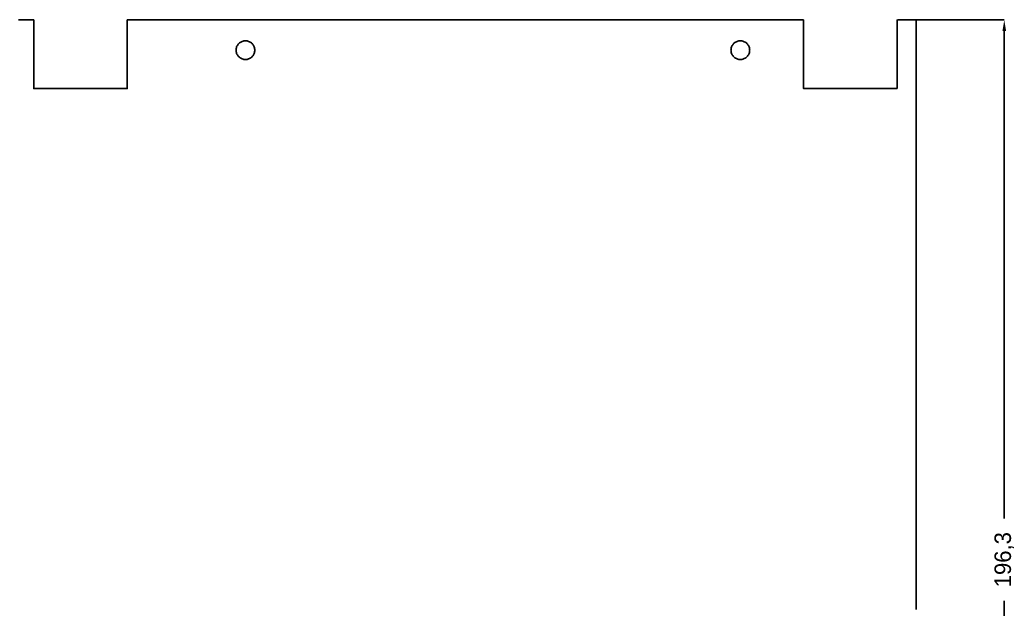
# Model space of a CAD drawing. Header units: millimetres. Extents: x 0 to 1322, y -1284 to 196.
# Drawn here: x 1141 to 1322, y -310.8 to -203.7 of the extents above; entities that cross this region are included whole.
import ezdxf

# ---------------------------------------------------------------- set-up
doc = ezdxf.new("R2010")
doc.units = ezdxf.units.MM
doc.layers.add('REFERENCE_DIMENSIONS', color=2, linetype='Continuous')
doc.layers.add('REFERENCE_GEOMETRY', color=7, linetype='Continuous')
doc.dimstyles.get("Standard").update_dxf_attribs({"dimtxt": 2.5, "dimasz": 2.5, "dimexe": 1.25, "dimexo": 0.625, "dimtad": 1, "dimcen": 2.5, "dimazin": 3, "dimtfac": 1, "dimtmove": 0, "dimatfit": 3})

# ---------------------------------------------------------------- blocks, each defined once
blk = doc.blocks.new('_CLOSEDFILLED')
at = {"color": 0, "linetype": 'BYBLOCK'}
blk.add_solid([(-1, 0.164), (0, 0), (-1, -0.164)], dxfattribs=at)
blk = doc.blocks.new('*D12')
for p, q in [((1304, -203.7), (1320, -203.7)), ((1320, -294.35), (1320, -205.7)), ((1320, -398), (1320, -309.35)), ((1304, -400), (1320, -400))]:
    blk.add_line(p, q)
at = {"layer": 'Defpoints'}
for p in [(1304, -203.7), (1304, -400), (1320, -400)]:
    blk.add_point(p, dxfattribs=at)
at = {"layer": 'REFERENCE_DIMENSIONS', "xscale": 2, "yscale": 2}
for p, rotation in [((1320, -203.7), 90), ((1320, -400), 270)]:
    blk.add_blockref('_CLOSEDFILLED', p, dxfattribs=dict(at, rotation=rotation))
at = {"layer": 'REFERENCE_DIMENSIONS', "insert": (1320, -301.85), "char_height": 3, "attachment_point": 5, "rotation": 90}
blk.add_mtext('196,3', dxfattribs=at)

msp = doc.modelspace()

# ---------------------------------------------------------------- linework, layer by layer
at = {"layer": 'REFERENCE_GEOMETRY'}
msp.add_lwpolyline([(1140.7503, -203.7), (1141.0003, -203.7), (1141.2503, -203.7), (1141.5003, -203.7), (1141.7502, -203.7), (1142.0002, -203.7), (1142.2502, -203.7), (1142.5001, -203.7), (1142.7501, -203.7), (1143.0001, -203.7), (1143.25, -203.7), (1143.5, -203.7), (1143.5, -203.95), (1143.5, -204.1999), (1143.5, -204.4499), (1143.5, -204.6999), (1143.5, -204.9498), (1143.5, -205.1998), (1143.5, -205.4498), (1143.5, -205.6997), (1143.5, -205.9497), (1143.5, -206.1997), (1143.5, -206.4497), (1143.5, -206.6996), (1143.5, -206.9496), (1143.5, -207.1996), (1143.5, -207.4495), (1143.5, -207.6995), (1143.5, -207.9495), (1143.5, -208.1994), (1143.5, -208.4494), (1143.5, -208.6994), (1143.5, -208.9493), (1143.5, -209.1993), (1143.5, -209.4493), (1143.5, -209.6992), (1143.5, -209.9492), (1143.5, -210.1992), (1143.5, -210.4491), (1143.5, -210.6991), (1143.5, -210.9491), (1143.5, -211.199), (1143.5, -211.449), (1143.5, -211.699), (1143.5, -211.949), (1143.5, -212.1989), (1143.5, -212.4489), (1143.5, -212.6989), (1143.5, -212.9488), (1143.5, -213.1988), (1143.5, -213.4488), (1143.5, -213.6987), (1143.5, -213.9487), (1143.5, -214.1987), (1143.5, -214.4486), (1143.5, -214.6986), (1143.5, -214.9486), (1143.5, -215.1985), (1143.5, -215.4485), (1143.5, -215.6985), (1143.5, -215.9484), (1143.5, -216.1984), (1143.7484, -216.2), (1143.9983, -216.2), (1144.2483, -216.2), (1144.4983, -216.2), (1144.7483, -216.2), (1144.9982, -216.2), (1145.2482, -216.2), (1145.4982, -216.2), (1145.7481, -216.2), (1145.9981, -216.2), (1146.2481, -216.2), (1146.498, -216.2), (1146.748, -216.2), (1146.998, -216.2), (1147.2479, -216.2), (1147.4979, -216.2), (1147.7479, -216.2), (1147.9978, -216.2), (1148.2478, -216.2), (1148.4978, -216.2), (1148.7477, -216.2), (1148.9977, -216.2), (1149.2477, -216.2), (1149.4976, -216.2), (1149.7476, -216.2), (1149.9976, -216.2), (1150.2476, -216.2), (1150.4975, -216.2), (1150.7475, -216.2), (1150.9975, -216.2), (1151.2474, -216.2), (1151.4974, -216.2), (1151.7474, -216.2), (1151.9973, -216.2), (1152.2473, -216.2), (1152.4973, -216.2), (1152.7472, -216.2), (1152.9972, -216.2), (1153.2472, -216.2), (1153.4971, -216.2), (1153.7471, -216.2), (1153.9971, -216.2), (1154.247, -216.2), (1154.497, -216.2), (1154.747, -216.2), (1154.997, -216.2), (1155.2469, -216.2), (1155.4969, -216.2), (1155.7469, -216.2), (1155.9968, -216.2), (1156.2468, -216.2), (1156.4968, -216.2), (1156.7467, -216.2), (1156.9967, -216.2), (1157.2467, -216.2), (1157.4966, -216.2), (1157.7466, -216.2), (1157.9966, -216.2), (1158.2465, -216.2), (1158.4965, -216.2), (1158.7465, -216.2), (1158.9964, -216.2), (1159.2464, -216.2), (1159.4964, -216.2), (1159.7463, -216.2), (1159.9963, -216.2), (1160.2463, -216.2), (1160.4963, -216.2), (1160.5, -215.9538), (1160.5, -215.7038), (1160.5, -215.4538), (1160.5, -215.2039), (1160.5, -214.9539), (1160.5, -214.7039), (1160.5, -214.454), (1160.5, -214.204), (1160.5, -213.954), (1160.5, -213.7041), (1160.5, -213.4541), (1160.5, -213.2041), (1160.5, -212.9542), (1160.5, -212.7042), (1160.5, -212.4542), (1160.5, -212.2043), (1160.5, -211.9543), (1160.5, -211.7043), (1160.5, -211.4544), (1160.5, -211.2044), (1160.5, -210.9544), (1160.5, -210.7044), (1160.5, -210.4545), (1160.5, -210.2045), (1160.5, -209.9545), (1160.5, -209.7046), (1160.5, -209.4546), (1160.5, -209.2046), (1160.5, -208.9547), (1160.5, -208.7047), (1160.5, -208.4547), (1160.5, -208.2048), (1160.5, -207.9548), (1160.5, -207.7048), (1160.5, -207.4549), (1160.5, -207.2049), (1160.5, -206.9549), (1160.5, -206.705), (1160.5, -206.455), (1160.5, -206.205), (1160.5, -205.955), (1160.5, -205.7051), (1160.5, -205.4551), (1160.5, -205.2051), (1160.5, -204.9552), (1160.5, -204.7052), (1160.5, -204.4552), (1160.5, -204.2053), (1160.5, -203.9553), (1160.5, -203.7053), (1160.7446, -203.7), (1160.9946, -203.7), (1161.2446, -203.7), (1161.4945, -203.7), (1161.7445, -203.7), (1161.9945, -203.7), (1162.2444, -203.7), (1162.4944, -203.7), (1162.7444, -203.7), (1162.9943, -203.7), (1163.2443, -203.7), (1163.4943, -203.7), (1163.7443, -203.7), (1163.9942, -203.7), (1164.2442, -203.7), (1164.4942, -203.7), (1164.7441, -203.7), (1164.9941, -203.7), (1165.2441, -203.7), (1165.494, -203.7), (1165.744, -203.7), (1165.994, -203.7), (1166.2439, -203.7), (1166.4939, -203.7), (1166.7439, -203.7), (1166.9938, -203.7), (1167.2438, -203.7), (1167.4938, -203.7), (1167.7437, -203.7), (1167.9937, -203.7), (1168.2437, -203.7), (1168.4936, -203.7), (1168.7436, -203.7), (1168.9936, -203.7), (1169.2436, -203.7), (1169.4935, -203.7), (1169.7435, -203.7), (1169.9935, -203.7), (1170.2434, -203.7), (1170.4934, -203.7), (1170.7434, -203.7), (1170.9933, -203.7), (1171.2433, -203.7), (1171.4933, -203.7), (1171.7432, -203.7), (1171.9932, -203.7), (1172.2432, -203.7), (1172.4931, -203.7), (1172.7431, -203.7), (1172.9931, -203.7), (1173.243, -203.7), (1173.493, -203.7), (1173.743, -203.7), (1173.9929, -203.7), (1174.2429, -203.7), (1174.4929, -203.7), (1174.7429, -203.7), (1174.9928, -203.7), (1175.2428, -203.7), (1175.4928, -203.7), (1175.7427, -203.7), (1175.9927, -203.7), (1176.2427, -203.7), (1176.4926, -203.7), (1176.7426, -203.7), (1176.9926, -203.7), (1177.2425, -203.7), (1177.4925, -203.7), (1177.7425, -203.7), (1177.9924, -203.7), (1178.2424, -203.7), (1178.4924, -203.7), (1178.7423, -203.7), (1178.9923, -203.7), (1179.2423, -203.7), (1179.4923, -203.7), (1179.7422, -203.7), (1179.9922, -203.7), (1180.2422, -203.7), (1180.4921, -203.7), (1180.7421, -203.7), (1180.9921, -203.7), (1181.242, -203.7), (1181.492, -203.7), (1181.742, -203.7), (1181.9919, -203.7), (1182.2419, -203.7), (1182.4919, -203.7), (1182.7418, -203.7), (1182.9918, -203.7), (1183.2418, -203.7), (1183.4917, -203.7), (1183.7417, -203.7), (1183.9917, -203.7), (1184.2416, -203.7), (1184.4916, -203.7), (1184.7416, -203.7), (1184.9916, -203.7), (1185.2415, -203.7), (1185.4915, -203.7), (1185.7415, -203.7), (1185.9914, -203.7), (1186.2414, -203.7), (1186.4914, -203.7), (1186.7413, -203.7), (1186.9913, -203.7), (1187.2413, -203.7), (1187.4912, -203.7), (1187.7412, -203.7), (1187.9912, -203.7), (1188.2411, -203.7), (1188.4911, -203.7), (1188.7411, -203.7), (1188.991, -203.7), (1189.241, -203.7), (1189.491, -203.7), (1189.7409, -203.7), (1189.9909, -203.7), (1190.2409, -203.7), (1190.4909, -203.7), (1190.7408, -203.7), (1190.9908, -203.7), (1191.2408, -203.7), (1191.4907, -203.7), (1191.7407, -203.7), (1191.9907, -203.7), (1192.2406, -203.7), (1192.4906, -203.7), (1192.7406, -203.7), (1192.9905, -203.7), (1193.2405, -203.7), (1193.4905, -203.7), (1193.7404, -203.7), (1193.9904, -203.7), (1194.2404, -203.7), (1194.4903, -203.7), (1194.7403, -203.7), (1194.9903, -203.7), (1195.2402, -203.7), (1195.4902, -203.7), (1195.7402, -203.7), (1195.9902, -203.7), (1196.2401, -203.7), (1196.4901, -203.7), (1196.7401, -203.7), (1196.99, -203.7), (1197.24, -203.7), (1197.49, -203.7), (1197.7399, -203.7), (1197.9899, -203.7), (1198.2399, -203.7), (1198.4898, -203.7), (1198.7398, -203.7), (1198.9898, -203.7), (1199.2397, -203.7), (1199.4897, -203.7), (1199.7397, -203.7), (1199.9896, -203.7), (1200.2396, -203.7), (1200.4896, -203.7), (1200.7396, -203.7), (1200.9895, -203.7), (1201.2395, -203.7), (1201.4895, -203.7), (1201.7394, -203.7), (1201.9894, -203.7), (1202.2394, -203.7), (1202.4893, -203.7), (1202.7393, -203.7), (1202.9893, -203.7), (1203.2392, -203.7), (1203.4892, -203.7), (1203.7392, -203.7), (1203.9891, -203.7), (1204.2391, -203.7), (1204.4891, -203.7), (1204.739, -203.7), (1204.989, -203.7), (1205.239, -203.7), (1205.4889, -203.7), (1205.7389, -203.7), (1205.9889, -203.7), (1206.2389, -203.7), (1206.4888, -203.7), (1206.7388, -203.7), (1206.9888, -203.7), (1207.2387, -203.7), (1207.4887, -203.7), (1207.7387, -203.7), (1207.9886, -203.7), (1208.2386, -203.7), (1208.4886, -203.7), (1208.7385, -203.7), (1208.9885, -203.7), (1209.2385, -203.7), (1209.4884, -203.7), (1209.7384, -203.7), (1209.9884, -203.7), (1210.2383, -203.7), (1210.4883, -203.7), (1210.7383, -203.7), (1210.9882, -203.7), (1211.2382, -203.7), (1211.4882, -203.7), (1211.7382, -203.7), (1211.9881, -203.7), (1212.2381, -203.7), (1212.4881, -203.7), (1212.738, -203.7), (1212.988, -203.7), (1213.238, -203.7), (1213.4879, -203.7), (1213.7379, -203.7), (1213.9879, -203.7), (1214.2378, -203.7), (1214.4878, -203.7), (1214.7378, -203.7), (1214.9877, -203.7), (1215.2377, -203.7), (1215.4877, -203.7), (1215.7376, -203.7), (1215.9876, -203.7), (1216.2376, -203.7), (1216.4876, -203.7), (1216.7375, -203.7), (1216.9875, -203.7), (1217.2375, -203.7), (1217.4874, -203.7), (1217.7374, -203.7), (1217.9874, -203.7), (1218.2373, -203.7), (1218.4873, -203.7), (1218.7373, -203.7), (1218.9872, -203.7), (1219.2372, -203.7), (1219.4872, -203.7), (1219.7371, -203.7), (1219.9871, -203.7), (1220.2371, -203.7), (1220.487, -203.7), (1220.737, -203.7), (1220.987, -203.7), (1221.2369, -203.7), (1221.4869, -203.7), (1221.7369, -203.7), (1221.9869, -203.7), (1222.2368, -203.7), (1222.4868, -203.7), (1222.7368, -203.7), (1222.9867, -203.7), (1223.2367, -203.7), (1223.4867, -203.7), (1223.7366, -203.7), (1223.9866, -203.7), (1224.2366, -203.7), (1224.4865, -203.7), (1224.7365, -203.7), (1224.9865, -203.7), (1225.2364, -203.7), (1225.4864, -203.7), (1225.7364, -203.7), (1225.9863, -203.7), (1226.2363, -203.7), (1226.4863, -203.7), (1226.7362, -203.7), (1226.9862, -203.7), (1227.2362, -203.7), (1227.4862, -203.7), (1227.7361, -203.7), (1227.9861, -203.7), (1228.2361, -203.7), (1228.486, -203.7), (1228.736, -203.7), (1228.986, -203.7), (1229.2359, -203.7), (1229.4859, -203.7), (1229.7359, -203.7), (1229.9858, -203.7), (1230.2358, -203.7), (1230.4858, -203.7), (1230.7357, -203.7), (1230.9857, -203.7), (1231.2357, -203.7), (1231.4856, -203.7), (1231.7356, -203.7), (1231.9856, -203.7), (1232.2355, -203.7), (1232.4855, -203.7), (1232.7355, -203.7), (1232.9855, -203.7), (1233.2354, -203.7), (1233.4854, -203.7), (1233.7354, -203.7), (1233.9853, -203.7), (1234.2353, -203.7), (1234.4853, -203.7), (1234.7352, -203.7), (1234.9852, -203.7), (1235.2352, -203.7), (1235.4851, -203.7), (1235.7351, -203.7), (1235.9851, -203.7), (1236.235, -203.7), (1236.485, -203.7), (1236.735, -203.7), (1236.9849, -203.7), (1237.2349, -203.7), (1237.4849, -203.7), (1237.7349, -203.7), (1237.9848, -203.7), (1238.2348, -203.7), (1238.4848, -203.7), (1238.7347, -203.7), (1238.9847, -203.7), (1239.2347, -203.7), (1239.4846, -203.7), (1239.7346, -203.7), (1239.9846, -203.7), (1240.2345, -203.7), (1240.4845, -203.7), (1240.7345, -203.7), (1240.9844, -203.7), (1241.2344, -203.7), (1241.4844, -203.7), (1241.7343, -203.7), (1241.9843, -203.7), (1242.2343, -203.7), (1242.4842, -203.7), (1242.7342, -203.7), (1242.9842, -203.7), (1243.2342, -203.7), (1243.4841, -203.7), (1243.7341, -203.7), (1243.9841, -203.7), (1244.234, -203.7), (1244.484, -203.7), (1244.734, -203.7), (1244.9839, -203.7), (1245.2339, -203.7), (1245.4839, -203.7), (1245.7338, -203.7), (1245.9838, -203.7), (1246.2338, -203.7), (1246.4837, -203.7), (1246.7337, -203.7), (1246.9837, -203.7), (1247.2336, -203.7), (1247.4836, -203.7), (1247.7336, -203.7), (1247.9835, -203.7), (1248.2335, -203.7), (1248.4835, -203.7), (1248.7335, -203.7), (1248.9834, -203.7), (1249.2334, -203.7), (1249.4834, -203.7), (1249.7333, -203.7), (1249.9833, -203.7), (1250.2333, -203.7), (1250.4832, -203.7), (1250.7332, -203.7), (1250.9832, -203.7), (1251.2331, -203.7), (1251.4831, -203.7), (1251.7331, -203.7), (1251.983, -203.7), (1252.233, -203.7), (1252.483, -203.7), (1252.7329, -203.7), (1252.9829, -203.7), (1253.2329, -203.7), (1253.4828, -203.7), (1253.7328, -203.7), (1253.9828, -203.7), (1254.2328, -203.7), (1254.4827, -203.7), (1254.7327, -203.7), (1254.9827, -203.7), (1255.2326, -203.7), (1255.4826, -203.7), (1255.7326, -203.7), (1255.9825, -203.7), (1256.2325, -203.7), (1256.4825, -203.7), (1256.7324, -203.7), (1256.9824, -203.7), (1257.2324, -203.7), (1257.4823, -203.7), (1257.7323, -203.7), (1257.9823, -203.7), (1258.2322, -203.7), (1258.4822, -203.7), (1258.7322, -203.7), (1258.9822, -203.7), (1259.2321, -203.7), (1259.4821, -203.7), (1259.7321, -203.7), (1259.982, -203.7), (1260.232, -203.7), (1260.482, -203.7), (1260.7319, -203.7), (1260.9819, -203.7), (1261.2319, -203.7), (1261.4818, -203.7), (1261.7318, -203.7), (1261.9818, -203.7), (1262.2317, -203.7), (1262.4817, -203.7), (1262.7317, -203.7), (1262.9816, -203.7), (1263.2316, -203.7), (1263.4816, -203.7), (1263.7315, -203.7), (1263.9815, -203.7), (1264.2315, -203.7), (1264.4815, -203.7), (1264.7314, -203.7), (1264.9814, -203.7), (1265.2314, -203.7), (1265.4813, -203.7), (1265.7313, -203.7), (1265.9813, -203.7), (1266.2312, -203.7), (1266.4812, -203.7), (1266.7312, -203.7), (1266.9811, -203.7), (1267.2311, -203.7), (1267.4811, -203.7), (1267.731, -203.7), (1267.981, -203.7), (1268.231, -203.7), (1268.4809, -203.7), (1268.7309, -203.7), (1268.9809, -203.7), (1269.2308, -203.7), (1269.4808, -203.7), (1269.7308, -203.7), (1269.9808, -203.7), (1270.2307, -203.7), (1270.4807, -203.7), (1270.7307, -203.7), (1270.9806, -203.7), (1271.2306, -203.7), (1271.4806, -203.7), (1271.7305, -203.7), (1271.9805, -203.7), (1272.2305, -203.7), (1272.4804, -203.7), (1272.7304, -203.7), (1272.9804, -203.7), (1273.2303, -203.7), (1273.4803, -203.7), (1273.7303, -203.7), (1273.9802, -203.7), (1274.2302, -203.7), (1274.4802, -203.7), (1274.7302, -203.7), (1274.9801, -203.7), (1275.2301, -203.7), (1275.4801, -203.7), (1275.73, -203.7), (1275.98, -203.7), (1276.23, -203.7), (1276.4799, -203.7), (1276.7299, -203.7), (1276.9799, -203.7), (1277.2298, -203.7), (1277.4798, -203.7), (1277.7298, -203.7), (1277.9797, -203.7), (1278.2297, -203.7), (1278.4797, -203.7), (1278.7296, -203.7), (1278.9796, -203.7), (1279.2296, -203.7), (1279.4795, -203.7), (1279.7295, -203.7), (1279.9795, -203.7), (1280.2295, -203.7), (1280.4794, -203.7), (1280.7294, -203.7), (1280.9794, -203.7), (1281.2293, -203.7), (1281.4793, -203.7), (1281.7293, -203.7), (1281.9792, -203.7), (1282.2292, -203.7), (1282.4792, -203.7), (1282.7291, -203.7), (1282.9791, -203.7), (1283.2291, -203.7), (1283.479, -203.7), (1283.5, -203.929), (1283.5, -204.179), (1283.5, -204.4289), (1283.5, -204.6789), (1283.5, -204.9289), (1283.5, -205.1788), (1283.5, -205.4288), (1283.5, -205.6788), (1283.5, -205.9288), (1283.5, -206.1787), (1283.5, -206.4287), (1283.5, -206.6787), (1283.5, -206.9286), (1283.5, -207.1786), (1283.5, -207.4286), (1283.5, -207.6785), (1283.5, -207.9285), (1283.5, -208.1785), (1283.5, -208.4284), (1283.5, -208.6784), (1283.5, -208.9284), (1283.5, -209.1783), (1283.5, -209.4283), (1283.5, -209.6783), (1283.5, -209.9282), (1283.5, -210.1782), (1283.5, -210.4282), (1283.5, -210.6781), (1283.5, -210.9281), (1283.5, -211.1781), (1283.5, -211.4281), (1283.5, -211.678), (1283.5, -211.928), (1283.5, -212.178), (1283.5, -212.4279), (1283.5, -212.6779), (1283.5, -212.9279), (1283.5, -213.1778), (1283.5, -213.4278), (1283.5, -213.6778), (1283.5, -213.9277), (1283.5, -214.1777), (1283.5, -214.4277), (1283.5, -214.6776), (1283.5, -214.9276), (1283.5, -215.1776), (1283.5, -215.4275), (1283.5, -215.6775), (1283.5, -215.9275), (1283.5, -216.1775), (1283.7274, -216.2), (1283.9774, -216.2), (1284.2274, -216.2), (1284.4773, -216.2), (1284.7273, -216.2), (1284.9773, -216.2), (1285.2272, -216.2), (1285.4772, -216.2), (1285.7272, -216.2), (1285.9771, -216.2), (1286.2271, -216.2), (1286.4771, -216.2), (1286.727, -216.2), (1286.977, -216.2), (1287.227, -216.2), (1287.4769, -216.2), (1287.7269, -216.2), (1287.9769, -216.2), (1288.2268, -216.2), (1288.4768, -216.2), (1288.7268, -216.2), (1288.9768, -216.2), (1289.2267, -216.2), (1289.4767, -216.2), (1289.7267, -216.2), (1289.9766, -216.2), (1290.2266, -216.2), (1290.4766, -216.2), (1290.7265, -216.2), (1290.9765, -216.2), (1291.2265, -216.2), (1291.4764, -216.2), (1291.7264, -216.2), (1291.9764, -216.2), (1292.2263, -216.2), (1292.4763, -216.2), (1292.7263, -216.2), (1292.9762, -216.2), (1293.2262, -216.2), (1293.4762, -216.2), (1293.7261, -216.2), (1293.9761, -216.2), (1294.2261, -216.2), (1294.4761, -216.2), (1294.726, -216.2), (1294.976, -216.2), (1295.226, -216.2), (1295.4759, -216.2), (1295.7259, -216.2), (1295.9759, -216.2), (1296.2258, -216.2), (1296.4758, -216.2), (1296.7258, -216.2), (1296.9757, -216.2), (1297.2257, -216.2), (1297.4757, -216.2), (1297.7256, -216.2), (1297.9756, -216.2), (1298.2256, -216.2), (1298.4755, -216.2), (1298.7255, -216.2), (1298.9755, -216.2), (1299.2254, -216.2), (1299.4754, -216.2), (1299.7254, -216.2), (1299.9754, -216.2), (1300.2253, -216.2), (1300.4753, -216.2), (1300.5, -215.9747), (1300.5, -215.7248), (1300.5, -215.4748), (1300.5, -215.2248), (1300.5, -214.9749), (1300.5, -214.7249), (1300.5, -214.4749), (1300.5, -214.225), (1300.5, -213.975), (1300.5, -213.725), (1300.5, -213.4751), (1300.5, -213.2251), (1300.5, -212.9751), (1300.5, -212.7252), (1300.5, -212.4752), (1300.5, -212.2252), (1300.5, -211.9752), (1300.5, -211.7253), (1300.5, -211.4753), (1300.5, -211.2253), (1300.5, -210.9754), (1300.5, -210.7254), (1300.5, -210.4754), (1300.5, -210.2255), (1300.5, -209.9755), (1300.5, -209.7255), (1300.5, -209.4756), (1300.5, -209.2256), (1300.5, -208.9756), (1300.5, -208.7257), (1300.5, -208.4757), (1300.5, -208.2257), (1300.5, -207.9758), (1300.5, -207.7258), (1300.5, -207.4758), (1300.5, -207.2259), (1300.5, -206.9759), (1300.5, -206.7259), (1300.5, -206.4759), (1300.5, -206.226), (1300.5, -205.976), (1300.5, -205.726), (1300.5, -205.4761), (1300.5, -205.2261), (1300.5, -204.9761), (1300.5, -204.7262), (1300.5, -204.4762), (1300.5, -204.2262), (1300.5, -203.9763), (1300.5, -203.7263), (1300.7237, -203.7), (1300.9736, -203.7), (1301.2236, -203.7), (1301.4736, -203.7), (1301.7235, -203.7), (1301.9735, -203.7), (1302.2235, -203.7), (1302.4734, -203.7), (1302.7234, -203.7), (1302.9734, -203.7), (1303.2234, -203.7), (1303.4733, -203.7), (1303.7233, -203.7), (1303.9733, -203.7), (1304, -203.9232), (1304, -204.1732), (1304, -204.4232), (1304, -204.6731), (1304, -204.9231), (1304, -205.1731), (1304, -205.423), (1304, -205.673), (1304, -205.923), (1304, -206.1729), (1304, -206.4229), (1304, -206.6729), (1304, -206.9228), (1304, -207.1728), (1304, -207.4228), (1304, -207.6728), (1304, -207.9227), (1304, -208.1727), (1304, -208.4227), (1304, -208.6726), (1304, -208.9226), (1304, -209.1726), (1304, -209.4225), (1304, -209.6725), (1304, -209.9225), (1304, -210.1724), (1304, -210.4224), (1304, -210.6724), (1304, -210.9223), (1304, -211.1723), (1304, -211.4223), (1304, -211.6722), (1304, -211.9222), (1304, -212.1722), (1304, -212.4221), (1304, -212.6721), (1304, -212.9221), (1304, -213.1721), (1304, -213.422), (1304, -213.672), (1304, -213.922), (1304, -214.1719), (1304, -214.4219), (1304, -214.6719), (1304, -214.9218), (1304, -215.1718), (1304, -215.4218), (1304, -215.6717), (1304, -215.9217), (1304, -216.1717), (1304, -216.4216), (1304, -216.6716), (1304, -216.9216), (1304, -217.1715), (1304, -217.4215), (1304, -217.6715), (1304, -217.9214), (1304, -218.1714), (1304, -218.4214), (1304, -218.6714), (1304, -218.9213), (1304, -219.1713), (1304, -219.4213), (1304, -219.6712), (1304, -219.9212), (1304, -220.1712), (1304, -220.4211), (1304, -220.6711), (1304, -220.9211), (1304, -221.171), (1304, -221.421), (1304, -221.671), (1304, -221.9209), (1304, -222.1709), (1304, -222.4209), (1304, -222.6708), (1304, -222.9208), (1304, -223.1708), (1304, -223.4207), (1304, -223.6707), (1304, -223.9207), (1304, -224.1707), (1304, -224.4206), (1304, -224.6706), (1304, -224.9206), (1304, -225.1705), (1304, -225.4205), (1304, -225.6705), (1304, -225.9204), (1304, -226.1704), (1304, -226.4204), (1304, -226.6703), (1304, -226.9203), (1304, -227.1703), (1304, -227.4202), (1304, -227.6702), (1304, -227.9202), (1304, -228.1701), (1304, -228.4201), (1304, -228.6701), (1304, -228.9201), (1304, -229.17), (1304, -229.42), (1304, -229.67), (1304, -229.9199), (1304, -230.1699), (1304, -230.4199), (1304, -230.6698), (1304, -230.9198), (1304, -231.1698), (1304, -231.4197), (1304, -231.6697), (1304, -231.9197), (1304, -232.1696), (1304, -232.4196), (1304, -232.6696), (1304, -232.9195), (1304, -233.1695), (1304, -233.4195), (1304, -233.6694), (1304, -233.9194), (1304, -234.1694), (1304, -234.4194), (1304, -234.6693), (1304, -234.9193), (1304, -235.1693), (1304, -235.4192), (1304, -235.6692), (1304, -235.9192), (1304, -236.1691), (1304, -236.4191), (1304, -236.6691), (1304, -236.919), (1304, -237.169), (1304, -237.419), (1304, -237.6689), (1304, -237.9189), (1304, -238.1689), (1304, -238.4188), (1304, -238.6688), (1304, -238.9188), (1304, -239.1687), (1304, -239.4187), (1304, -239.6687), (1304, -239.9187), (1304, -240.1686), (1304, -240.4186), (1304, -240.6686), (1304, -240.9185), (1304, -241.1685), (1304, -241.4185), (1304, -241.6684), (1304, -241.9184), (1304, -242.1684), (1304, -242.4183), (1304, -242.6683), (1304, -242.9183), (1304, -243.1682), (1304, -243.4182), (1304, -243.6682), (1304, -243.9181), (1304, -244.1681), (1304, -244.4181), (1304, -244.668), (1304, -244.918), (1304, -245.168), (1304, -245.418), (1304, -245.6679), (1304, -245.9179), (1304, -246.1679), (1304, -246.4178), (1304, -246.6678), (1304, -246.9178), (1304, -247.1677), (1304, -247.4177), (1304, -247.6677), (1304, -247.9176), (1304, -248.1676), (1304, -248.4176), (1304, -248.6675), (1304, -248.9175), (1304, -249.1675), (1304, -249.4174), (1304, -249.6674), (1304, -249.9174), (1304, -250.1674), (1304, -250.4173), (1304, -250.6673), (1304, -250.9173), (1304, -251.1672), (1304, -251.4172), (1304, -251.6672), (1304, -251.9171), (1304, -252.1671), (1304, -252.4171), (1304, -252.667), (1304, -252.917), (1304, -253.167), (1304, -253.4169), (1304, -253.6669), (1304, -253.9169), (1304, -254.1668), (1304, -254.4168), (1304, -254.6668), (1304, -254.9167), (1304, -255.1667), (1304, -255.4167), (1304, -255.6667), (1304, -255.9166), (1304, -256.1666), (1304, -256.4166), (1304, -256.6665), (1304, -256.9165), (1304, -257.1665), (1304, -257.4164), (1304, -257.6664), (1304, -257.9164), (1304, -258.1663), (1304, -258.4163), (1304, -258.6663), (1304, -258.9162), (1304, -259.1662), (1304, -259.4162), (1304, -259.6661), (1304, -259.9161), (1304, -260.1661), (1304, -260.416), (1304, -260.666), (1304, -260.916), (1304, -261.166), (1304, -261.4159), (1304, -261.6659), (1304, -261.9159), (1304, -262.1658), (1304, -262.4158), (1304, -262.6658), (1304, -262.9157), (1304, -263.1657), (1304, -263.4157), (1304, -263.6656), (1304, -263.9156), (1304, -264.1656), (1304, -264.4155), (1304, -264.6655), (1304, -264.9155), (1304, -265.1654), (1304, -265.4154), (1304, -265.6654), (1304, -265.9154), (1304, -266.1653), (1304, -266.4153), (1304, -266.6653), (1304, -266.9152), (1304, -267.1652), (1304, -267.4152), (1304, -267.6651), (1304, -267.9151), (1304, -268.1651), (1304, -268.415), (1304, -268.665), (1304, -268.915), (1304, -269.1649), (1304, -269.4149), (1304, -269.6649), (1304, -269.9148), (1304, -270.1648), (1304, -270.4148), (1304, -270.6647), (1304, -270.9147), (1304, -271.1647), (1304, -271.4147), (1304, -271.6646), (1304, -271.9146), (1304, -272.1646), (1304, -272.4145), (1304, -272.6645), (1304, -272.9145), (1304, -273.1644), (1304, -273.4144), (1304, -273.6644), (1304, -273.9143), (1304, -274.1643), (1304, -274.4143), (1304, -274.6642), (1304, -274.9142), (1304, -275.1642), (1304, -275.4141), (1304, -275.6641), (1304, -275.9141), (1304, -276.164), (1304, -276.414), (1304, -276.664), (1304, -276.914), (1304, -277.1639), (1304, -277.4139), (1304, -277.6639), (1304, -277.9138), (1304, -278.1638), (1304, -278.4138), (1304, -278.6637), (1304, -278.9137), (1304, -279.1637), (1304, -279.4136), (1304, -279.6636), (1304, -279.9136), (1304, -280.1635), (1304, -280.4135), (1304, -280.6635), (1304, -280.9134), (1304, -281.1634), (1304, -281.4134), (1304, -281.6633), (1304, -281.9133), (1304, -282.1633), (1304, -282.4133), (1304, -282.6632), (1304, -282.9132), (1304, -283.1632), (1304, -283.4131), (1304, -283.6631), (1304, -283.9131), (1304, -284.163), (1304, -284.413), (1304, -284.663), (1304, -284.9129), (1304, -285.1629), (1304, -285.4129), (1304, -285.6628), (1304, -285.9128), (1304, -286.1628), (1304, -286.4127), (1304, -286.6627), (1304, -286.9127), (1304, -287.1627), (1304, -287.4126), (1304, -287.6626), (1304, -287.9126), (1304, -288.1625), (1304, -288.4125), (1304, -288.6625), (1304, -288.9124), (1304, -289.1624), (1304, -289.4124), (1304, -289.6623), (1304, -289.9123), (1304, -290.1623), (1304, -290.4122), (1304, -290.6622), (1304, -290.9122), (1304, -291.1621), (1304, -291.4121), (1304, -291.6621), (1304, -291.912), (1304, -292.162), (1304, -292.412), (1304, -292.662), (1304, -292.9119), (1304, -293.1619), (1304, -293.4119), (1304, -293.6618), (1304, -293.9118), (1304, -294.1618), (1304, -294.4117), (1304, -294.6617), (1304, -294.9117), (1304, -295.1616), (1304, -295.4116), (1304, -295.6616), (1304, -295.9115), (1304, -296.1615), (1304, -296.4115), (1304, -296.6614), (1304, -296.9114), (1304, -297.1614), (1304, -297.4113), (1304, -297.6613), (1304, -297.9113), (1304, -298.1613), (1304, -298.4112), (1304, -298.6612), (1304, -298.9112), (1304, -299.1611), (1304, -299.4111), (1304, -299.6611), (1304, -299.911), (1304, -300.161), (1304, -300.411), (1304, -300.6609), (1304, -300.9109), (1304, -301.1609), (1304, -301.4108), (1304, -301.6608), (1304, -301.9108), (1304, -302.1607), (1304, -302.4107), (1304, -302.6607), (1304, -302.9107), (1304, -303.1606), (1304, -303.4106), (1304, -303.6606), (1304, -303.9105), (1304, -304.1605), (1304, -304.4105), (1304, -304.6604), (1304, -304.9104), (1304, -305.1604), (1304, -305.4103), (1304, -305.6603), (1304, -305.9103), (1304, -306.1602), (1304, -306.4102), (1304, -306.6602), (1304, -306.9101), (1304, -307.1601), (1304, -307.4101), (1304, -307.66), (1304, -307.91), (1304, -308.16), (1304, -308.41), (1304, -308.6599), (1304, -308.9099), (1304, -309.1599), (1304, -309.4098), (1304, -309.6598), (1304, -309.9098), (1304, -310.1597), (1304, -310.4097), (1304, -310.6597), (1304, -310.9096)], dxfattribs=at)
for points in [[(1183.7, -209.2), (1183.6935, -209.0518), (1183.6742, -208.9048), (1183.6421, -208.76), (1183.5975, -208.6186), (1183.5407, -208.4815), (1183.4722, -208.35), (1183.3926, -208.2249), (1183.3023, -208.1073), (1183.2021, -207.9979), (1183.0927, -207.8977), (1182.9751, -207.8074), (1182.85, -207.7278), (1182.7185, -207.6593), (1182.5814, -207.6025), (1182.44, -207.5579), (1182.2952, -207.5258), (1182.1482, -207.5065), (1182, -207.5), (1181.8518, -207.5065), (1181.7048, -207.5258), (1181.56, -207.5579), (1181.4186, -207.6025), (1181.2815, -207.6593), (1181.15, -207.7278), (1181.0249, -207.8074), (1180.9073, -207.8977), (1180.7979, -207.9979), (1180.6977, -208.1073), (1180.6074, -208.2249), (1180.5278, -208.35), (1180.4593, -208.4815), (1180.4025, -208.6186), (1180.3579, -208.76), (1180.3258, -208.9048), (1180.3065, -209.0518), (1180.3, -209.2), (1180.3065, -209.3482), (1180.3258, -209.4952), (1180.3579, -209.64), (1180.4025, -209.7814), (1180.4593, -209.9185), (1180.5278, -210.05), (1180.6074, -210.1751), (1180.6977, -210.2927), (1180.7979, -210.4021), (1180.9073, -210.5023), (1181.0249, -210.5926), (1181.15, -210.6722), (1181.2815, -210.7407), (1181.4186, -210.7975), (1181.56, -210.8421), (1181.7048, -210.8742), (1181.8518, -210.8935), (1182, -210.9), (1182.1482, -210.8935), (1182.2952, -210.8742), (1182.44, -210.8421), (1182.5814, -210.7975), (1182.7185, -210.7407), (1182.85, -210.6722), (1182.9751, -210.5926), (1183.0927, -210.5023), (1183.2021, -210.4021), (1183.3023, -210.2927), (1183.3926, -210.1751), (1183.4722, -210.05), (1183.5407, -209.9185), (1183.5975, -209.7814), (1183.6421, -209.64), (1183.6742, -209.4952), (1183.6935, -209.3482)], [(1273.7, -209.2), (1273.6935, -209.0518), (1273.6742, -208.9048), (1273.6421, -208.76), (1273.5975, -208.6186), (1273.5407, -208.4815), (1273.4722, -208.35), (1273.3926, -208.2249), (1273.3023, -208.1073), (1273.2021, -207.9979), (1273.0927, -207.8977), (1272.9751, -207.8074), (1272.85, -207.7278), (1272.7185, -207.6593), (1272.5814, -207.6025), (1272.44, -207.5579), (1272.2952, -207.5258), (1272.1482, -207.5065), (1272, -207.5), (1271.8518, -207.5065), (1271.7048, -207.5258), (1271.56, -207.5579), (1271.4186, -207.6025), (1271.2815, -207.6593), (1271.15, -207.7278), (1271.0249, -207.8074), (1270.9073, -207.8977), (1270.7979, -207.9979), (1270.6977, -208.1073), (1270.6074, -208.2249), (1270.5278, -208.35), (1270.4593, -208.4815), (1270.4025, -208.6186), (1270.3579, -208.76), (1270.3258, -208.9048), (1270.3065, -209.0518), (1270.3, -209.2), (1270.3065, -209.3482), (1270.3258, -209.4952), (1270.3579, -209.64), (1270.4025, -209.7814), (1270.4593, -209.9185), (1270.5278, -210.05), (1270.6074, -210.1751), (1270.6977, -210.2927), (1270.7979, -210.4021), (1270.9073, -210.5023), (1271.0249, -210.5926), (1271.15, -210.6722), (1271.2815, -210.7407), (1271.4186, -210.7975), (1271.56, -210.8421), (1271.7048, -210.8742), (1271.8518, -210.8935), (1272, -210.9), (1272.1482, -210.8935), (1272.2952, -210.8742), (1272.44, -210.8421), (1272.5814, -210.7975), (1272.7185, -210.7407), (1272.85, -210.6722), (1272.9751, -210.5926), (1273.0927, -210.5023), (1273.2021, -210.4021), (1273.3023, -210.2927), (1273.3926, -210.1751), (1273.4722, -210.05), (1273.5407, -209.9185), (1273.5975, -209.7814), (1273.6421, -209.64), (1273.6742, -209.4952), (1273.6935, -209.3482)]]:
    msp.add_lwpolyline(points, close=True, dxfattribs=at)

# ---------------------------------------------------------------- dimensions: what is measured, and where the dimension line sits
at = {"layer": 'REFERENCE_DIMENSIONS'}
dim = msp.add_linear_dim(base=(1320, -400), p1=(1304, -400), p2=(1304, -203.7), angle=90, dimstyle='Standard', override={"dimtxt": 3, "dimasz": 2, "dimdec": 3}, dxfattribs=at)
dim.commit()
dim.dimension.update_dxf_attribs({"geometry": '*D12', "text_midpoint": (1320, -301.85)})

doc.saveas('drawing.dxf')
